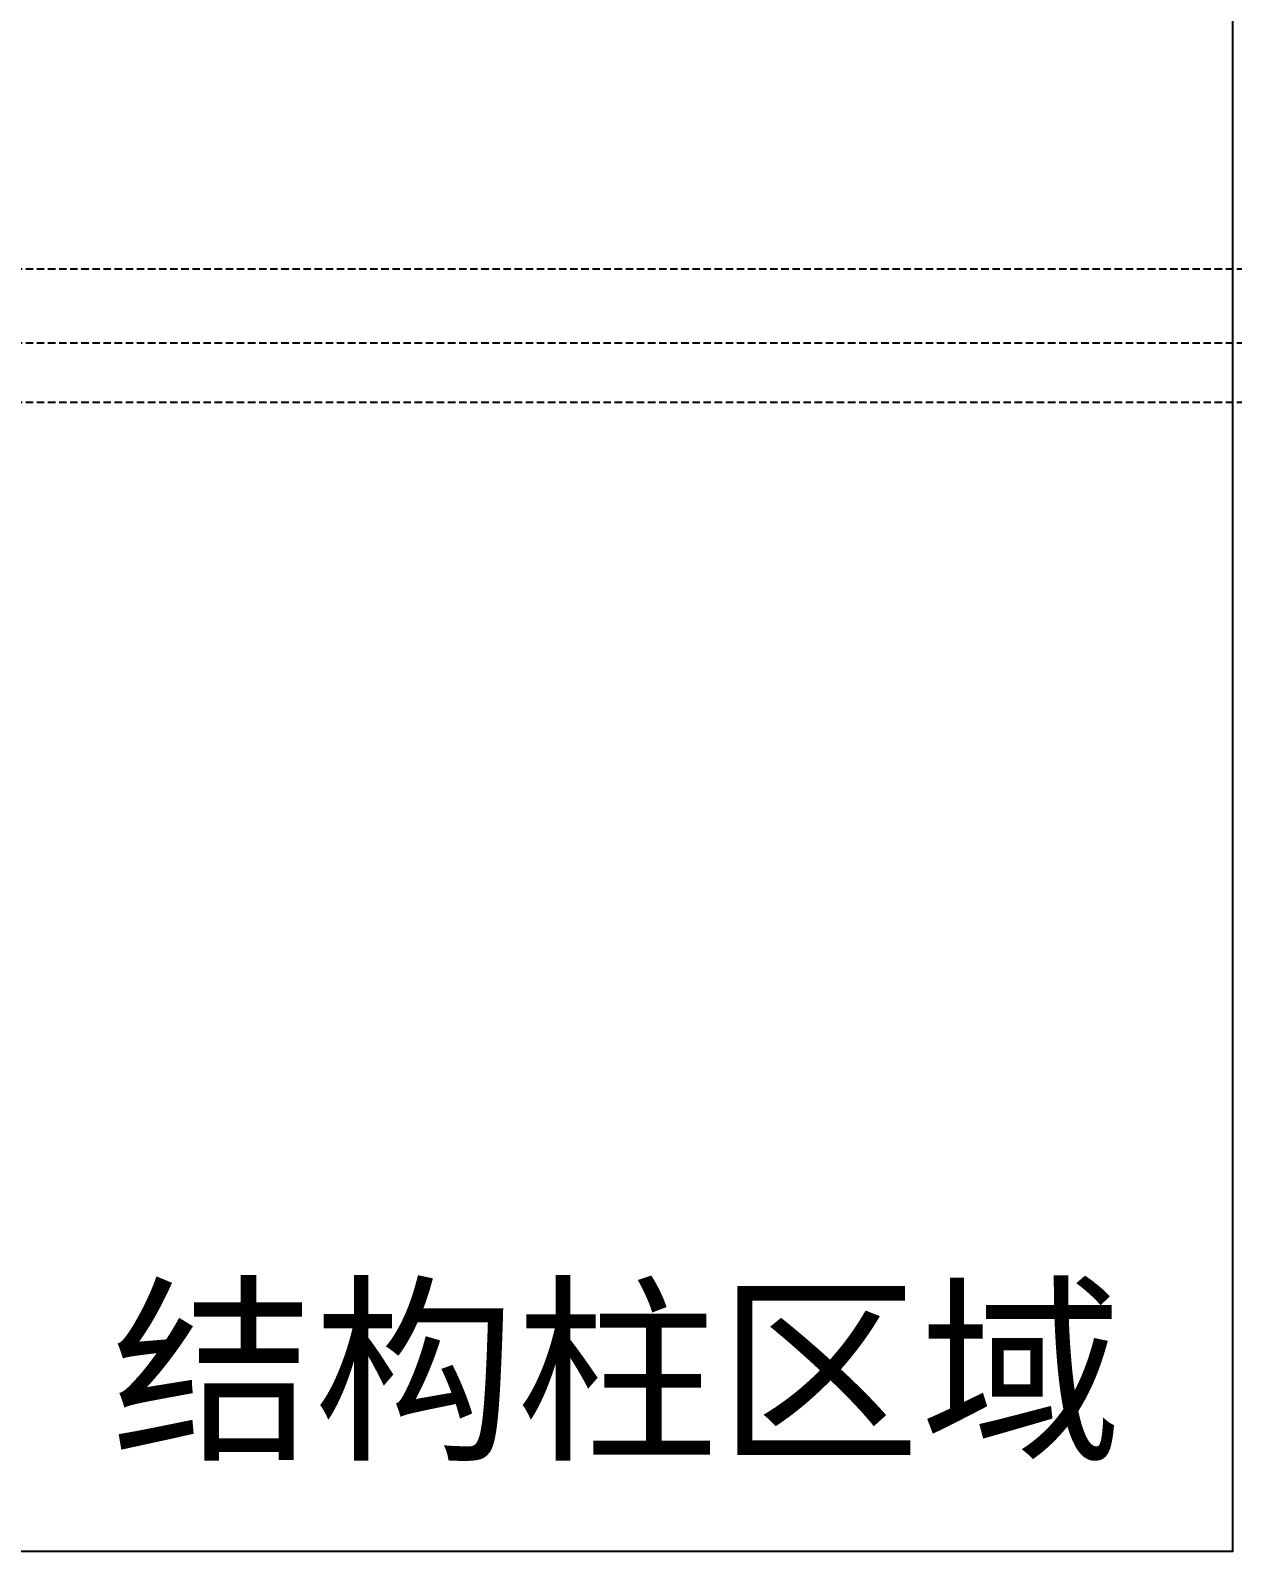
# Model space of a CAD drawing. Header units: millimetres. Extents: x 19684 to 58158, y -7929 to 13062.
# Drawn here: x 36547 to 38982, y -1739 to 1342 of the extents above; entities that cross this region are included whole.
import ezdxf

# ---------------------------------------------------------------- set-up
doc = ezdxf.new("R2010")
doc.units = ezdxf.units.MM
doc.linetypes.add('HIDDEN2', pattern=[0.1875, 0.125, -0.0625])
doc.layers.add('F-text', color=7, linetype='Continuous')
doc.styles.add('F-simhei', font='')
doc.styles.get('F-simhei').set_extended_font_data('SimHei')

msp = doc.modelspace()

# ---------------------------------------------------------------- linework, layer by layer
at = {"color": 251, "linetype": 'HIDDEN2', "ltscale": 120, "true_color": 0x636466}
for p in [(3185.05, 858.92), (2408.05, 708.92), (2474.54, 588.92)]:
    msp.add_xline(p, (1, 0), dxfattribs=at)
msp.add_lwpolyline([(33767.08, 9374.32), (38981.55, 9374.32), (38981.55, -1739.35), (33767.08, -1739.35)], close=True)

# ---------------------------------------------------------------- texts
at = {"layer": 'F-text', "style": 'F-simhei'}
msp.add_text('结构柱区域', height=300, dxfattribs=at).set_placement((36711.61, -1523.18, 0))

doc.saveas('drawing.dxf')
